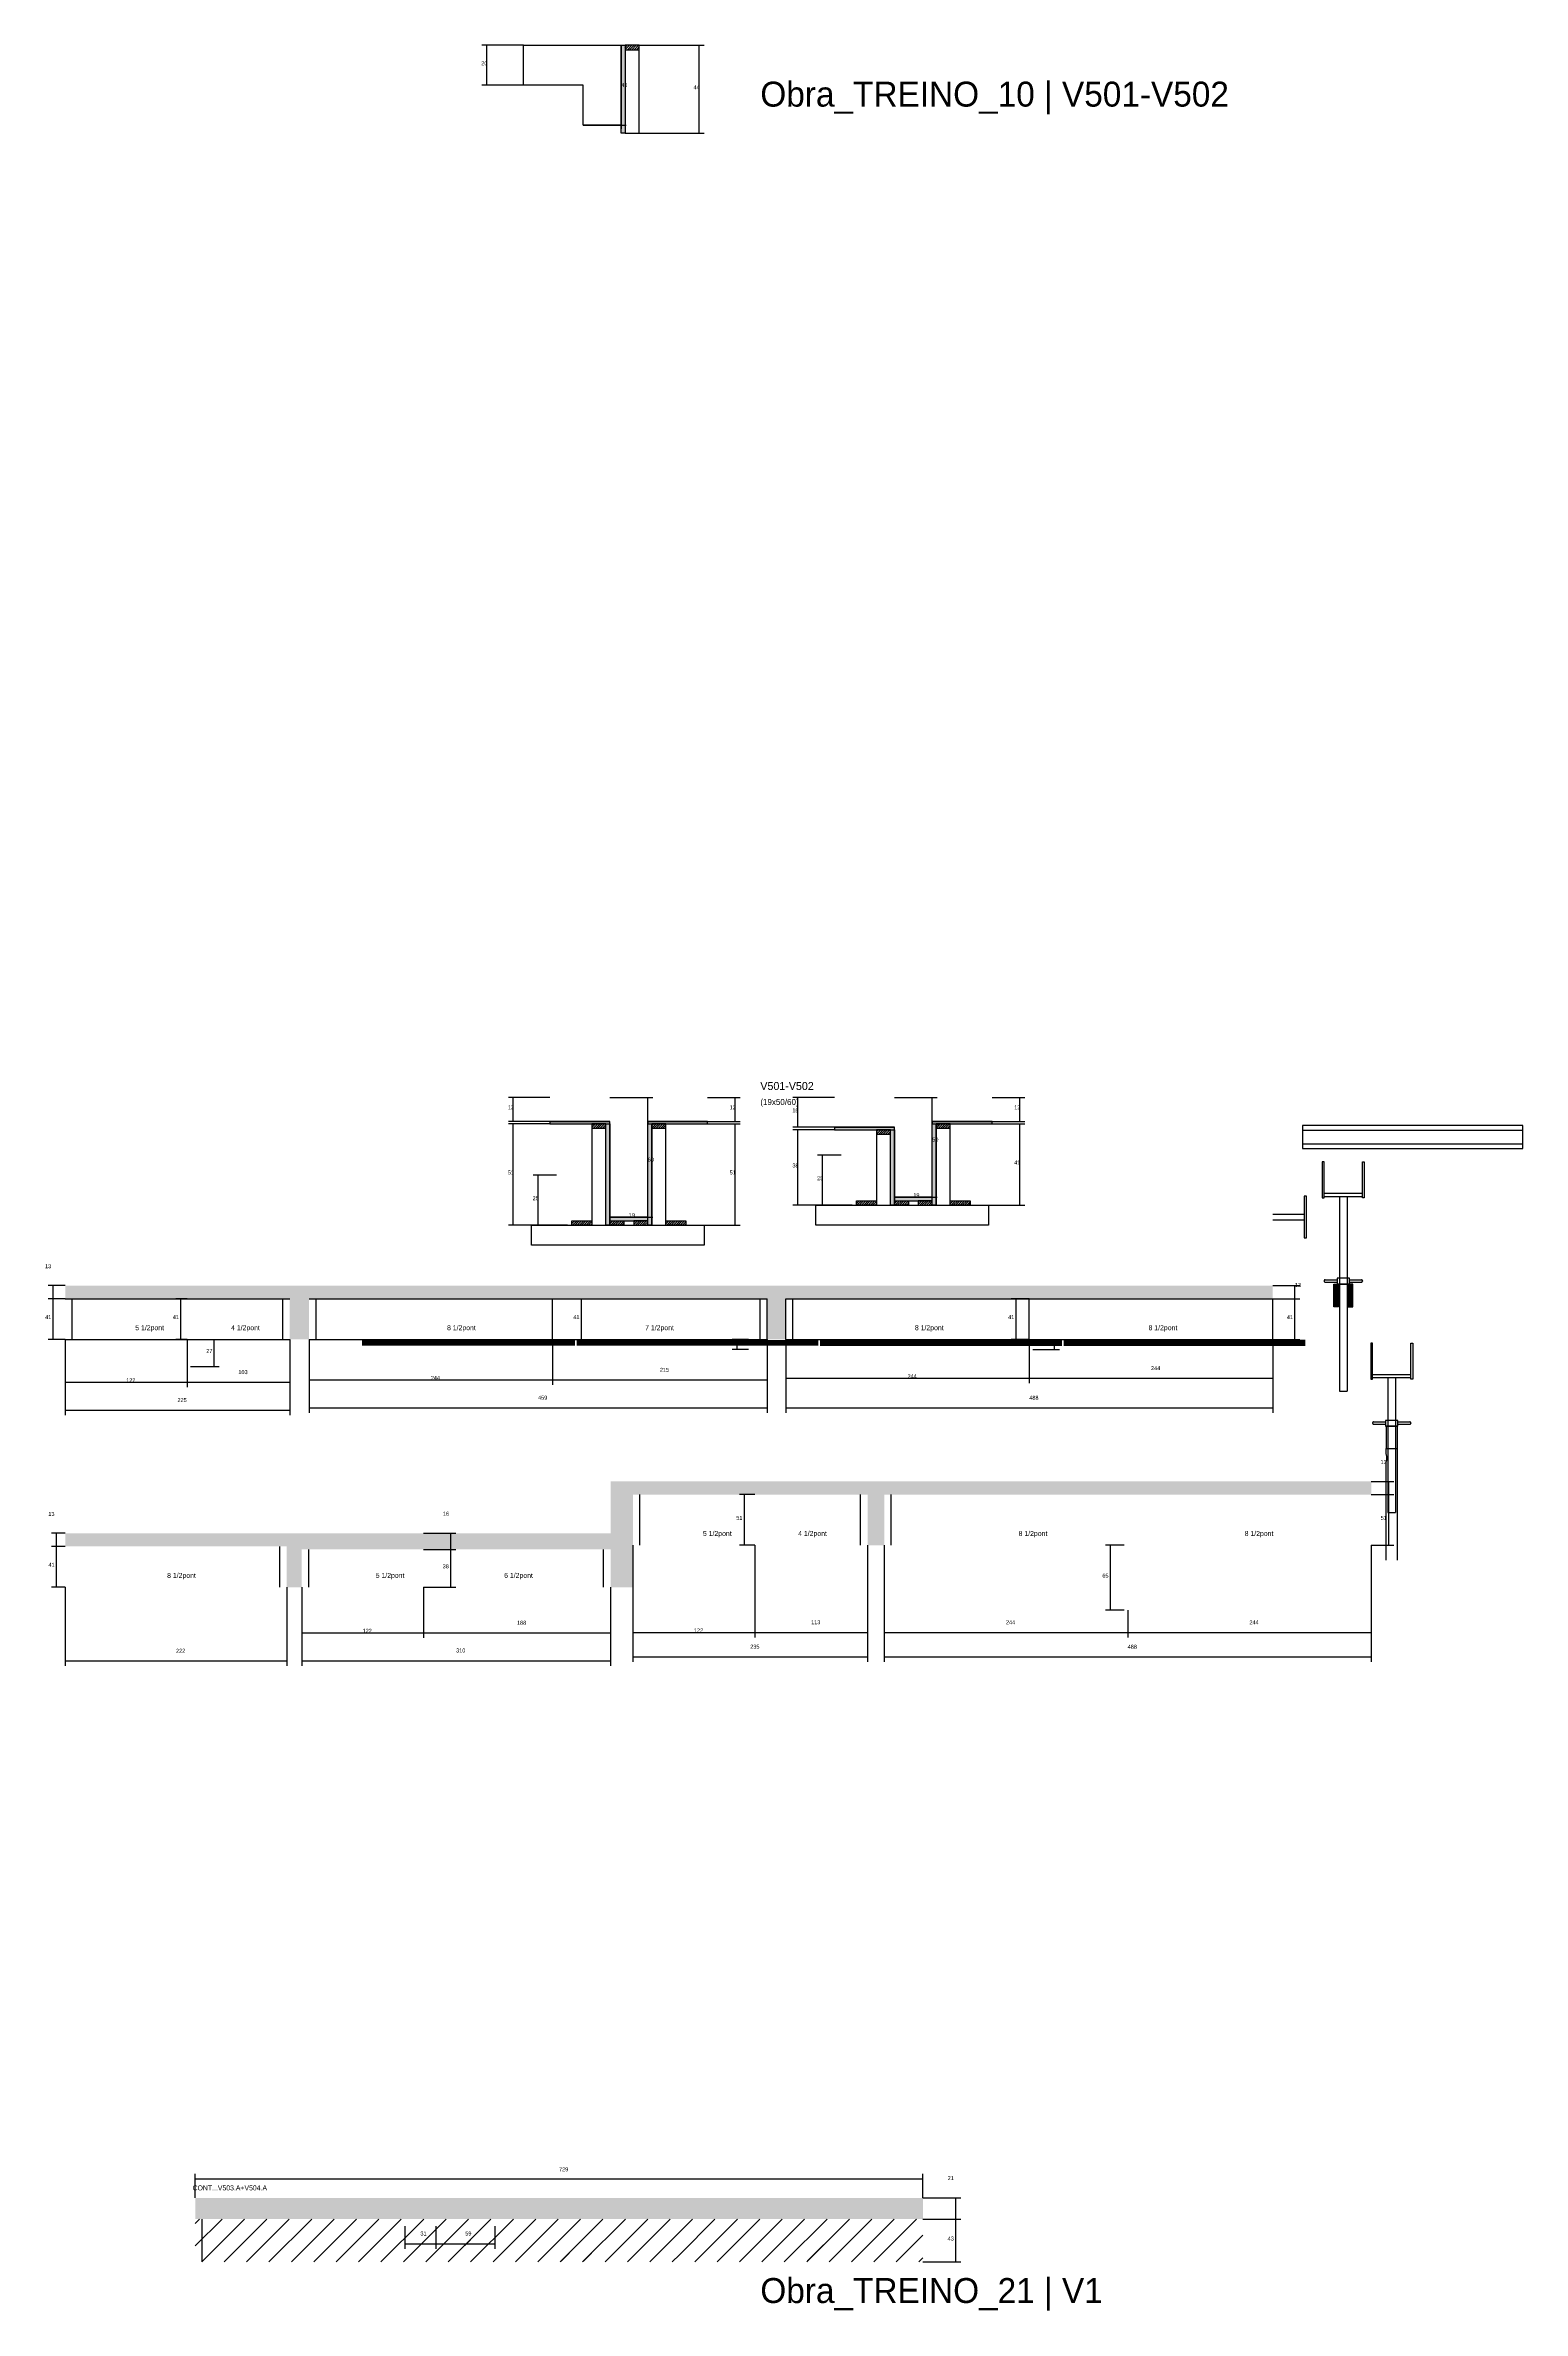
# Model space of a CAD drawing. Header units: metres. Extents: x -2848 to 22762, y -49062 to 1016.
# Drawn here: x 16884 to 18364, y -23218 to -20949 of the extents above; entities that cross this region are included whole.
import ezdxf

# ---------------------------------------------------------------- set-up
doc = ezdxf.new("R2010")
doc.units = ezdxf.units.M
for name, color, linetype in [('BARRA DE ANCORAGEM', 7, 'Continuous'), ('CONCRETO', 251, 'Continuous'), ('COTA', 4, 'Continuous'), ('Cota Seção (2x)', 4, 'Continuous'), ('Escoras', 2, 'Continuous'), ('Forcador', 251, 'Continuous'), ('Hachura', 253, 'Continuous'), ('LABEL_ID', 3, 'Continuous'), ('Madeira', 126, 'Continuous'), ('NOMENCLATURA', 7, 'Continuous'), ('Painéis', 200, 'Continuous'), ('Perfil Metálico', 251, 'Continuous'), ('SARR_2.2x7', 40, 'Continuous'), ('Texto Seção', 7, 'Continuous')]:
    doc.layers.add(name, color=color, linetype=linetype)

msp = doc.modelspace()

# ---------------------------------------------------------------- hatches: boundary and pattern name
at = {"layer": 'COTA'}
h = msp.add_hatch(dxfattribs=at)
h.set_pattern_fill('AR-CONC', scale=0.03)
h.paths.add_polyline_path([(17606.8, -22204.1), (17606.8, -22244.9), (17625.5, -22244.9), (17625.5, -22204.1), (18113.5, -22204.1), (18113.5, -22190.9), (16903.6, -22190.9), (16903.6, -22204.1), (17128.5, -22204.1), (17128.5, -22244.9), (17147.8, -22244.9), (17147.8, -22204.1)])
h = msp.add_hatch(dxfattribs=at)
h.set_pattern_fill('AR-CONC', scale=0.03)
h.paths.add_polyline_path([(17472.4, -22451), (17472.4, -22400.2), (17707.4, -22400.2), (17707.4, -22451), (17724.1, -22451), (17724.1, -22400.2), (18212.1, -22400.2), (18212.1, -22387), (17449.9, -22387), (17449.9, -22439), (16903.6, -22439), (16903.6, -22452.2), (17125.5, -22452.2), (17125.5, -22493), (17140.5, -22493), (17140.5, -22455.2), (17449.9, -22455.2), (17449.9, -22493), (17472.4, -22493)])
h = msp.add_hatch(dxfattribs=at)
h.set_pattern_fill('AR-CONC', scale=0.03)
h.paths.add_polyline_path([(17333.7, -23104.8), (17243.7, -23104.8), (17051.6, -23104.8), (17033.8, -23104.8), (17033.8, -23126), (17051.7, -23126), (17243.8, -23126), (17333.8, -23126), (17762.9, -23126), (17762.9, -23104.8)])
at = {"layer": 'Hachura'}
h = msp.add_hatch(color=8, dxfattribs=at)
h.dxf.hatch_style = 1
h.paths.add_polyline_path([(17460.6, -20948.6), (17464.6, -20948.6), (17464.6, -20948.6), (17464.6, -21036.6), (17464.6, -21036.6), (17460.6, -21036.6), (17460.6, -21036.6), (17460.6, -20948.6)])
h = msp.add_hatch(dxfattribs=at)
h.set_pattern_fill('ANSI31', scale=0.5)
h.paths.add_polyline_path([(17478.6, -20953), (17478.6, -20948.6), (17478.6, -20948.6), (17464.6, -20948.6), (17464.6, -20948.6), (17464.6, -20953), (17464.6, -20953), (17478.6, -20953)])
h = msp.add_hatch(color=8, dxfattribs=at)
h.dxf.hatch_style = 1
h.paths.add_polyline_path([(17449.2, -22028.8), (17449.2, -22026.4), (17449.2, -22026.4), (17389.2, -22026.4), (17389.2, -22026.4), (17389.2, -22028.8), (17389.2, -22028.8), (17449.2, -22028.8)])
h = msp.add_hatch(dxfattribs=at)
h.set_pattern_fill('ANSI31', scale=0.5)
h.paths.add_polyline_path([(17445.2, -22033.2), (17445.2, -22028.8), (17445.2, -22028.8), (17431.2, -22028.8), (17431.2, -22028.8), (17431.2, -22033.2), (17431.2, -22033.2), (17445.2, -22033.2)])
h = msp.add_hatch(color=8, dxfattribs=at)
h.dxf.hatch_style = 1
h.paths.add_polyline_path([(17445.2, -22028.8), (17449.2, -22028.8), (17449.2, -22028.8), (17449.2, -22130.4), (17449.2, -22130.4), (17445.2, -22130.4), (17445.2, -22130.4), (17445.2, -22028.8)])
h = msp.add_hatch(color=8, dxfattribs=at)
h.dxf.hatch_style = 1
h.paths.add_polyline_path([(17547.2, -22028.8), (17547.2, -22026.4), (17547.2, -22026.4), (17487.2, -22026.4), (17487.2, -22026.4), (17487.2, -22028.8), (17487.2, -22028.8), (17547.2, -22028.8)])
h = msp.add_hatch(color=8, dxfattribs=at)
h.dxf.hatch_style = 1
h.paths.add_polyline_path([(17487.2, -22028.8), (17491.2, -22028.8), (17491.2, -22028.8), (17491.2, -22130.4), (17491.2, -22130.4), (17487.2, -22130.4), (17487.2, -22130.4), (17487.2, -22028.8)])
h = msp.add_hatch(dxfattribs=at)
h.set_pattern_fill('ANSI31', scale=0.5)
h.paths.add_polyline_path([(17505.2, -22033.2), (17505.2, -22028.8), (17505.2, -22028.8), (17491.2, -22028.8), (17491.2, -22028.8), (17491.2, -22033.2), (17491.2, -22033.2), (17505.2, -22033.2)])
h = msp.add_hatch(color=8, dxfattribs=at)
h.dxf.hatch_style = 1
h.paths.add_polyline_path([(17734.3, -22034.8), (17734.3, -22032.4), (17734.3, -22032.4), (17674.3, -22032.4), (17674.3, -22032.4), (17674.3, -22034.8), (17674.3, -22034.8), (17734.3, -22034.8)])
h = msp.add_hatch(color=8, dxfattribs=at)
h.dxf.hatch_style = 1
h.paths.add_polyline_path([(17832.3, -22028.8), (17832.3, -22026.4), (17832.3, -22026.4), (17772.3, -22026.4), (17772.3, -22026.4), (17772.3, -22028.8), (17772.3, -22028.8), (17832.3, -22028.8)])
h = msp.add_hatch(color=8, dxfattribs=at)
h.dxf.hatch_style = 1
h.paths.add_polyline_path([(17772.3, -22028.8), (17776.3, -22028.8), (17776.3, -22028.8), (17776.3, -22110.4), (17776.3, -22110.4), (17772.3, -22110.4), (17772.3, -22110.4), (17772.3, -22028.8)])
h = msp.add_hatch(dxfattribs=at)
h.set_pattern_fill('ANSI31', scale=0.5)
h.paths.add_polyline_path([(17790.3, -22033.2), (17790.3, -22028.8), (17790.3, -22028.8), (17776.3, -22028.8), (17776.3, -22028.8), (17776.3, -22033.2), (17776.3, -22033.2), (17790.3, -22033.2)])
h = msp.add_hatch(dxfattribs=at)
h.set_pattern_fill('ANSI31', scale=0.5)
h.paths.add_polyline_path([(17730.3, -22039.2), (17730.3, -22034.8), (17730.3, -22034.8), (17716.3, -22034.8), (17716.3, -22034.8), (17716.3, -22039.2), (17716.3, -22039.2), (17730.3, -22039.2)])
h = msp.add_hatch(color=8, dxfattribs=at)
h.dxf.hatch_style = 1
h.paths.add_polyline_path([(17730.3, -22034.8), (17734.3, -22034.8), (17734.3, -22034.8), (17734.3, -22110.4), (17734.3, -22110.4), (17730.3, -22110.4), (17730.3, -22110.4), (17730.3, -22034.8)])
h = msp.add_hatch(color=8, dxfattribs=at)
h.dxf.hatch_style = 1
h.paths.add_polyline_path([(17487.2, -22126), (17487.2, -22122.4), (17487.2, -22122.4), (17449.2, -22122.4), (17449.2, -22122.4), (17449.2, -22126), (17449.2, -22126), (17487.2, -22126)])
h = msp.add_hatch(dxfattribs=at)
h.set_pattern_fill('ANSI31', scale=0.5)
h.paths.add_polyline_path([(17696.3, -22110.4), (17696.3, -22106), (17696.3, -22106), (17716.3, -22106), (17716.3, -22106), (17716.3, -22110.4), (17716.3, -22110.4), (17696.3, -22110.4)])
h = msp.add_hatch(color=8, dxfattribs=at)
h.dxf.hatch_style = 1
h.paths.add_polyline_path([(17772.3, -22106), (17772.3, -22102.4), (17772.3, -22102.4), (17734.3, -22102.4), (17734.3, -22102.4), (17734.3, -22106), (17734.3, -22106), (17772.3, -22106)])
h = msp.add_hatch(dxfattribs=at)
h.set_pattern_fill('ANSI31', scale=0.5)
h.paths.add_polyline_path([(17734.3, -22110.4), (17734.3, -22106), (17734.3, -22106), (17748.3, -22106), (17748.3, -22106), (17748.3, -22110.4), (17748.3, -22110.4), (17734.3, -22110.4)])
h = msp.add_hatch(dxfattribs=at)
h.set_pattern_fill('ANSI31', scale=0.5)
h.paths.add_polyline_path([(17772.3, -22110.4), (17772.3, -22106), (17772.3, -22106), (17758.3, -22106), (17758.3, -22106), (17758.3, -22110.4), (17758.3, -22110.4), (17772.3, -22110.4)])
h = msp.add_hatch(dxfattribs=at)
h.set_pattern_fill('ANSI31', scale=0.5)
h.paths.add_polyline_path([(17790.3, -22110.4), (17790.3, -22106), (17790.3, -22106), (17810.3, -22106), (17810.3, -22106), (17810.3, -22110.4), (17810.3, -22110.4), (17790.3, -22110.4)])
h = msp.add_hatch(dxfattribs=at)
h.set_pattern_fill('ANSI31', scale=0.5)
h.paths.add_polyline_path([(17411.2, -22130.4), (17411.2, -22126), (17411.2, -22126), (17431.2, -22126), (17431.2, -22126), (17431.2, -22130.4), (17431.2, -22130.4), (17411.2, -22130.4)])
h = msp.add_hatch(dxfattribs=at)
h.set_pattern_fill('ANSI31', scale=0.5)
h.paths.add_polyline_path([(17449.2, -22130.4), (17449.2, -22126), (17449.2, -22126), (17463.2, -22126), (17463.2, -22126), (17463.2, -22130.4), (17463.2, -22130.4), (17449.2, -22130.4)])
h = msp.add_hatch(dxfattribs=at)
h.set_pattern_fill('ANSI31', scale=0.5)
h.paths.add_polyline_path([(17487.2, -22130.4), (17487.2, -22126), (17487.2, -22126), (17473.2, -22126), (17473.2, -22126), (17473.2, -22130.4), (17473.2, -22130.4), (17487.2, -22130.4)])
h = msp.add_hatch(dxfattribs=at)
h.set_pattern_fill('ANSI31', scale=0.5)
h.paths.add_polyline_path([(17505.2, -22130.4), (17505.2, -22126), (17505.2, -22126), (17525.2, -22126), (17525.2, -22126), (17525.2, -22130.4), (17525.2, -22130.4), (17505.2, -22130.4)])
h = msp.add_hatch(dxfattribs=at)
h.set_pattern_fill('ANSI31', scale=5)
h.paths.add_polyline_path([(17051.7, -23126), (17033.8, -23126), (17033.8, -23168.8), (17243.8, -23168.8), (17274.9, -23168.8), (17274.9, -23126), (17243.8, -23126)])
h = msp.add_hatch(dxfattribs=at)
h.set_pattern_fill('ANSI31', scale=5)
h.paths.add_polyline_path([(17518.9, -23126), (17333.8, -23126), (17274.9, -23126), (17274.9, -23168.8), (17333.8, -23168.8), (17518.9, -23168.8)])
h = msp.add_hatch(dxfattribs=at)
h.set_pattern_fill('ANSI31', scale=5)
h.paths.add_polyline_path([(17293.6, -23152.3), (17293.6, -23131.7), (17293.6, -23131.7), (17315.7, -23131.7), (17315.7, -23131.7), (17315.7, -23152.3), (17315.7, -23152.3), (17293.6, -23152.3)])
h = msp.add_hatch(dxfattribs=at)
h.set_pattern_fill('ANSI31', scale=5)
h.paths.add_polyline_path([(17762.9, -23126), (17518.9, -23126), (17518.9, -23168.8), (17762.9, -23168.8)])
h = msp.add_hatch(dxfattribs=at)
h.set_pattern_fill('ANSI31', scale=5)
h.paths.add_polyline_path([(17389.4, -23168), (17389.4, -23151.8), (17389.4, -23151.8), (17456.9, -23151.8), (17456.9, -23151.8), (17456.9, -23168), (17456.9, -23168), (17389.4, -23168)])
h = msp.add_hatch(dxfattribs=at)
h.set_pattern_fill('ANSI31', scale=5)
h.paths.add_polyline_path([(17604.9, -23167.9), (17672.5, -23167.9), (17672.5, -23167.9), (17678, -23151.9), (17678, -23151.9), (17610.4, -23151.9), (17610.4, -23151.9), (17604.9, -23167.9)])
at = {"layer": 'Perfil Metálico'}
h = msp.add_hatch(color=8, dxfattribs=at)
h.dxf.hatch_style = 1
h.paths.add_polyline_path([(18174.7, -22212.2), (18179.2, -22212.2), (18179.2, -22189.4), (18174.7, -22189.4)])
h = msp.add_hatch(color=8, dxfattribs=at)
h.dxf.hatch_style = 1
h.paths.add_polyline_path([(18189.1, -22212.2), (18193.6, -22212.2), (18193.6, -22189.4), (18189.1, -22189.4)])

# ---------------------------------------------------------------- linework, layer by layer
at = {"layer": 'BARRA DE ANCORAGEM'}
for p, q in [((18113.4, -22119.5), (18144.9, -22119.5)), ((18113.4, -22124.9), (18144.9, -22124.9))]:
    msp.add_line(p, q, dxfattribs=at)
msp.add_lwpolyline([(18147.3, -22143), (18147.3, -22101.4), (18144.9, -22101.4), (18144.9, -22143)], close=True, dxfattribs=at)
at = {"layer": 'CONCRETO'}
msp.add_lwpolyline([(17422.6, -20988.6), (17362.6, -20988.6), (17362.6, -20948.6), (17422.6, -20948.6), (17422.6, -20948.6), (17460.6, -20948.6), (17460.6, -21032.2), (17460.6, -21032.2), (17460.6, -21028.6), (17422.6, -21028.6)], close=True, dxfattribs=at)
at = {"layer": 'COTA'}
for p, q in [((17362.6, -20948.6), (17320.9, -20948.6)), ((17325.9, -20988.6), (17325.9, -20948.6)), ((17478.6, -20948.6), (17543.6, -20948.6)), ((17538.6, -21036.6), (17538.6, -20948.6)), ((17362.6, -20988.6), (17320.9, -20988.6)), ((17478.6, -21036.6), (17543.6, -21036.6)), ((17389.2, -22002.4), (17347.5, -22002.4)), ((17352.5, -22026.4), (17352.5, -22002.4)), ((17547.2, -22002.4), (17579.8, -22002.4)), ((17574.8, -22026.4), (17574.8, -22002.4)), ((17674.3, -22002.4), (17632.6, -22002.4)), ((17637.6, -22032.4), (17637.6, -22002.4)), ((17832.3, -22002.4), (17864.9, -22002.4)), ((17859.9, -22026.4), (17859.9, -22002.4)), ((17389.2, -22026.4), (17347.5, -22026.4)), ((17389.2, -22028.8), (17347.5, -22028.8)), ((17352.5, -22130.4), (17352.5, -22028.8)), ((17505.2, -22028.8), (17579.8, -22028.8)), ((17547.2, -22026.4), (17579.8, -22026.4)), ((17574.8, -22130.4), (17574.8, -22028.8)), ((17674.3, -22032.4), (17632.6, -22032.4)), ((17790.3, -22028.8), (17864.9, -22028.8)), ((17832.3, -22026.4), (17864.9, -22026.4)), ((17859.9, -22110.4), (17859.9, -22028.8)), ((17674.3, -22034.8), (17632.6, -22034.8)), ((17637.6, -22110.4), (17637.6, -22034.8)), ((17681, -22060.4), (17657.4, -22060.4)), ((17662.4, -22110.4), (17662.4, -22060.4)), ((17395.9, -22080.4), (17372.3, -22080.4)), ((17377.3, -22130.4), (17377.3, -22080.4)), ((17691.9, -22110.4), (17632.6, -22110.4)), ((17681, -22110.4), (17657.4, -22110.4)), ((17790.3, -22110.4), (17864.9, -22110.4)), ((17406.8, -22130.4), (17347.5, -22130.4)), ((17395.9, -22130.4), (17372.3, -22130.4)), ((17505.2, -22130.4), (17579.8, -22130.4)), ((16903.6, -22190.9), (16886.5, -22190.9)), ((16891.5, -22204.1), (16891.5, -22190.9)), ((18113.5, -22190.9), (18140.7, -22190.9)), ((18135.7, -22204.1), (18135.7, -22190.9)), ((16903.6, -22204.1), (16886.5, -22204.1)), ((16903.6, -22204.1), (16886.5, -22204.1)), ((16891.5, -22244.9), (16891.5, -22204.1)), ((17025.6, -22204.1), (17014.4, -22204.1)), ((17019.4, -22244.9), (17019.4, -22204.1)), ((17391.8, -22204.1), (17425.7, -22204.1)), ((17420.7, -22244.9), (17420.7, -22204.1)), ((17869.5, -22204.1), (17851.5, -22204.1)), ((17856.5, -22244.9), (17856.5, -22204.1)), ((18113.5, -22204.1), (18140.7, -22204.1)), ((18113.5, -22204.1), (18140.7, -22204.1)), ((18135.7, -22244.9), (18135.7, -22204.1)), ((16903.6, -22244.9), (16886.5, -22244.9)), ((16903.6, -22244.9), (16903.6, -22292.8)), ((16903.6, -22244.9), (16903.6, -22320.7)), ((17025.6, -22244.9), (17014.4, -22244.9)), ((17025.6, -22244.9), (17025.6, -22292.8)), ((17025.6, -22244.9), (17025.6, -22292.8)), ((17029.1, -22244.9), (17057.9, -22244.9)), ((17052.9, -22271.9), (17052.9, -22244.9)), ((17128.5, -22244.9), (17128.5, -22292.8)), ((17128.5, -22244.9), (17128.5, -22320.7)), ((17147.8, -22244.9), (17147.8, -22290.4)), ((17147.8, -22244.9), (17147.8, -22318.3)), ((17391.8, -22244.9), (17391.8, -22290.4)), ((17391.8, -22244.9), (17391.8, -22290.4)), ((17391.8, -22244.9), (17425.7, -22244.9)), ((17588.3, -22244.9), (17571.9, -22244.9)), ((17588.3, -22254.9), (17571.9, -22254.9)), ((17576.9, -22254.9), (17576.9, -22244.9)), ((17606.8, -22244.9), (17606.8, -22290.4)), ((17606.8, -22244.9), (17606.8, -22318.3)), ((17625.5, -22244.9), (17625.5, -22288.7)), ((17625.5, -22244.9), (17625.5, -22318.3)), ((17869.5, -22244.9), (17851.5, -22244.9)), ((17869.5, -22244.9), (17869.5, -22288.7)), ((17869.5, -22244.9), (17869.5, -22288.7)), ((17873.1, -22244.9), (17899.7, -22244.9)), ((17873.1, -22254.9), (17899.7, -22254.9)), ((17894.7, -22254.9), (17894.7, -22244.9)), ((18113.5, -22244.9), (18113.5, -22288.7)), ((18113.5, -22244.9), (18113.5, -22318.3)), ((18113.5, -22244.9), (18140.7, -22244.9)), ((17029.1, -22271.9), (17057.9, -22271.9)), ((16903.6, -22287.8), (17025.6, -22287.8)), ((17025.6, -22287.8), (17128.5, -22287.8)), ((17147.8, -22285.4), (17391.8, -22285.4)), ((17391.8, -22285.4), (17606.8, -22285.4)), ((17625.5, -22283.7), (17869.5, -22283.7)), ((17869.5, -22283.7), (18113.5, -22283.7)), ((16903.6, -22315.7), (17128.5, -22315.7)), ((17147.8, -22313.3), (17606.8, -22313.3)), ((17625.5, -22313.3), (18113.5, -22313.3)), ((18212.1, -22387), (18234.7, -22387)), ((18229.7, -22400.2), (18229.7, -22387)), ((17594.4, -22400.2), (17579.1, -22400.2)), ((17584.1, -22451), (17584.1, -22400.2)), ((18212.1, -22400.2), (18234.7, -22400.2)), ((18212.1, -22400.2), (18234.7, -22400.2)), ((18229.7, -22451), (18229.7, -22400.2)), ((16903.6, -22439), (16889.8, -22439)), ((16894.8, -22452.2), (16894.8, -22439)), ((17262.5, -22439), (17295, -22439)), ((17290, -22455.2), (17290, -22439)), ((16903.6, -22452.2), (16889.8, -22452.2)), ((16903.6, -22452.2), (16889.8, -22452.2)), ((16894.8, -22493), (16894.8, -22452.2)), ((17262.5, -22455.2), (17295, -22455.2)), ((17262.5, -22455.2), (17295, -22455.2)), ((17290, -22493), (17290, -22455.2)), ((17472.4, -22451), (17472.4, -22543.3)), ((17472.4, -22451), (17472.4, -22567.8)), ((17594.4, -22451), (17579.1, -22451)), ((17594.4, -22451), (17594.4, -22543.3)), ((17594.4, -22451), (17594.4, -22543.3)), ((17707.4, -22451), (17707.4, -22543.3)), ((17707.4, -22451), (17707.4, -22567.8)), ((17724.1, -22451), (17724.1, -22543.3)), ((17724.1, -22451), (17724.1, -22567.8)), ((17964.6, -22451), (17945.8, -22451)), ((17950.8, -22516), (17950.8, -22451)), ((18212.1, -22451), (18212.1, -22567.8)), ((18212.1, -22451), (18234.7, -22451)), ((16903.6, -22493), (16889.8, -22493)), ((16903.6, -22493), (16903.6, -22571.7)), ((17125.5, -22493), (17125.5, -22571.7)), ((17140.5, -22493), (17140.5, -22543.7)), ((17140.5, -22493), (17140.5, -22571.7)), ((17262.5, -22493), (17262.5, -22543.7)), ((17262.5, -22493), (17262.5, -22543.7)), ((17262.5, -22493), (17295, -22493)), ((17449.9, -22493), (17449.9, -22543.7)), ((17449.9, -22493), (17449.9, -22571.7)), ((17964.6, -22516), (17945.8, -22516)), ((17968.1, -22516), (17968.1, -22543.3)), ((17968.1, -22516), (17968.1, -22543.3)), ((18212.1, -22516), (18212.1, -22543.3)), ((17140.5, -22538.7), (17262.5, -22538.7)), ((17262.5, -22538.7), (17449.9, -22538.7)), ((17472.4, -22538.3), (17594.4, -22538.3)), ((17594.4, -22538.3), (17707.4, -22538.3)), ((17724.1, -22538.3), (17968.1, -22538.3)), ((17968.1, -22538.3), (18212.1, -22538.3)), ((16903.6, -22566.7), (17125.5, -22566.7)), ((17140.5, -22566.7), (17449.9, -22566.7)), ((17472.4, -22562.8), (17707.4, -22562.8)), ((17724.1, -22562.8), (18212.1, -22562.8)), ((17033.8, -23104.8), (17033.8, -23080.7)), ((17033.8, -23085.7), (17762.9, -23085.7)), ((17762.9, -23104.8), (17762.9, -23080.7)), ((17762.9, -23104.8), (17800.8, -23104.8)), ((17795.8, -23126), (17795.8, -23104.8)), ((17243.8, -23133), (17243.8, -23155.6)), ((17274.9, -23133), (17274.9, -23155.6)), ((17274.9, -23133), (17274.9, -23155.6)), ((17333.8, -23133), (17333.8, -23155.6)), ((17762.9, -23126), (17800.8, -23126)), ((17762.9, -23126), (17800.8, -23126)), ((17795.8, -23168.8), (17795.8, -23126)), ((17243.8, -23150.6), (17274.9, -23150.6)), ((17274.9, -23150.6), (17333.8, -23150.6)), ((17762.9, -23168.8), (17800.8, -23168.8))]:
    msp.add_line(p, q, dxfattribs=at)
at = {"layer": 'Cota Seção (2x)'}
for p, q in [((17422.6, -20948.6), (17465.6, -20948.6)), ((17460.6, -21028.6), (17460.6, -20948.6)), ((17422.6, -21028.6), (17465.6, -21028.6)), ((17449.2, -22002.4), (17492.2, -22002.4)), ((17487.2, -22122.4), (17487.2, -22002.4)), ((17734.3, -22002.4), (17777.3, -22002.4)), ((17772.3, -22102.4), (17772.3, -22002.4)), ((17734.3, -22110.4), (17734.3, -22097.4)), ((17772.3, -22110.4), (17772.3, -22097.4)), ((17449.2, -22130.4), (17449.2, -22117.4)), ((17449.2, -22122.4), (17492.2, -22122.4)), ((17449.2, -22122.4), (17487.2, -22122.4)), ((17487.2, -22130.4), (17487.2, -22117.4)), ((17734.3, -22102.4), (17777.3, -22102.4)), ((17734.3, -22102.4), (17772.3, -22102.4))]:
    msp.add_line(p, q, dxfattribs=at)
at = {"layer": 'Escoras'}
for p, q in [((18189.8, -22189.4), (18178.5, -22189.4)), ((18238.2, -22331.7), (18227, -22331.7)), ((18227, -22331.7), (18227, -22354.2)), ((18238.2, -22331.7), (18238.2, -22465.8)), ((18227, -22354.2), (18238.2, -22354.2)), ((18227, -22359.9), (18227, -22354.2)), ((18227.3, -22360.5), (18227, -22359.9)), ((18227, -22367.5), (18227.3, -22366.9)), ((18227, -22465.8), (18227, -22367.5)), ((18227.5, -22361.1), (18227.3, -22360.5)), ((18227.3, -22366.9), (18227.5, -22366.3)), ((18227.7, -22361.7), (18227.5, -22361.1)), ((18227.5, -22366.3), (18227.7, -22365.7)), ((18227.8, -22362.4), (18227.7, -22361.7)), ((18227.7, -22365.7), (18227.8, -22365)), ((18227.9, -22363), (18227.8, -22362.4)), ((18227.8, -22365), (18227.9, -22364.4)), ((18227.9, -22363.7), (18227.9, -22363)), ((18227.9, -22364.4), (18227.9, -22363.7))]:
    msp.add_line(p, q, dxfattribs=at)
at = {"layer": 'Forcador'}
for p, q in [((18165, -22098.5), (18203.3, -22098.5)), ((18165, -22101.6), (18203.3, -22101.6)), ((18180.2, -22101.6), (18180.2, -22212.2)), ((18188.1, -22101.6), (18188.1, -22212.2)), ((18165.1, -22185.9), (18165, -22186)), ((18165, -22186), (18165, -22186.5)), ((18165, -22186.5), (18165.1, -22186.6)), ((18165.2, -22185.5), (18165.1, -22185.6)), ((18165.1, -22185.6), (18165.1, -22185.8)), ((18165.1, -22185.8), (18165.1, -22185.9)), ((18165.1, -22186.6), (18165.1, -22186.7)), ((18165.1, -22186.7), (18165.1, -22186.9)), ((18165.1, -22186.9), (18165.2, -22187)), ((18165.3, -22185.4), (18165.2, -22185.5)), ((18165.2, -22187), (18165.3, -22187.1)), ((18165.4, -22185.2), (18165.3, -22185.3)), ((18165.3, -22185.3), (18165.3, -22185.4)), ((18165.3, -22187.1), (18165.3, -22187.2)), ((18165.3, -22187.2), (18165.4, -22187.3)), ((18165.5, -22185.1), (18165.4, -22185.2)), ((18165.4, -22187.3), (18165.5, -22187.3)), ((18165.7, -22185.1), (18165.5, -22185.1)), ((18165.5, -22187.3), (18165.7, -22187.4)), ((18165.8, -22185), (18165.7, -22185.1)), ((18165.7, -22187.4), (18165.8, -22187.4)), ((18165.9, -22185), (18165.8, -22185)), ((18165.8, -22187.4), (18165.9, -22187.5)), ((18166.1, -22185), (18165.9, -22185)), ((18165.9, -22187.5), (18166.1, -22187.5)), ((18166.1, -22185), (18177.9, -22185)), ((18166.1, -22187.5), (18177.9, -22187.5)), ((18190.5, -22185), (18202.3, -22185)), ((18190.5, -22187.5), (18202.3, -22187.5)), ((18202.4, -22185), (18202.3, -22185)), ((18202.3, -22187.5), (18202.4, -22187.5)), ((18202.5, -22185), (18202.4, -22185)), ((18202.4, -22187.5), (18202.5, -22187.4)), ((18202.7, -22185.1), (18202.5, -22185)), ((18202.5, -22187.4), (18202.7, -22187.4)), ((18202.8, -22185.1), (18202.7, -22185.1)), ((18202.7, -22187.4), (18202.8, -22187.3)), ((18202.9, -22185.2), (18202.8, -22185.1)), ((18202.8, -22187.3), (18202.9, -22187.3)), ((18203, -22185.3), (18202.9, -22185.2)), ((18202.9, -22187.3), (18203, -22187.2)), ((18203.1, -22185.4), (18203, -22185.3)), ((18203, -22187.2), (18203.1, -22187.1)), ((18203.2, -22185.5), (18203.1, -22185.4)), ((18203.1, -22187.1), (18203.2, -22187)), ((18203.2, -22185.6), (18203.2, -22185.5)), ((18203.3, -22185.8), (18203.2, -22185.6)), ((18203.2, -22186.9), (18203.3, -22186.7)), ((18203.2, -22187), (18203.2, -22186.9)), ((18203.3, -22185.9), (18203.3, -22185.8)), ((18203.3, -22186), (18203.3, -22185.9)), ((18203.3, -22186), (18203.3, -22186.5)), ((18203.3, -22186.6), (18203.3, -22186.5)), ((18203.3, -22186.7), (18203.3, -22186.6)), ((18180.2, -22212.2), (18180.2, -22235)), ((18188.1, -22212.2), (18188.1, -22235)), ((18180.2, -22235), (18180.2, -22296.6)), ((18188.1, -22235), (18188.1, -22296.6)), ((18213.5, -22280), (18251.7, -22280)), ((18180.2, -22296.6), (18188.1, -22296.6)), ((18213.5, -22283.1), (18251.7, -22283.1)), ((18228.7, -22283.1), (18228.7, -22418.1)), ((18236.6, -22283.1), (18236.6, -22418.1)), ((18213.7, -22327.8), (18213.6, -22327.9)), ((18213.6, -22327.9), (18213.6, -22328)), ((18213.8, -22327.7), (18213.7, -22327.8)), ((18213.9, -22327.6), (18213.8, -22327.7)), ((18214, -22327.5), (18213.9, -22327.6)), ((18214.1, -22327.4), (18214, -22327.5)), ((18214.2, -22327.4), (18214.1, -22327.4)), ((18214.4, -22327.4), (18214.2, -22327.4)), ((18214.5, -22327.4), (18214.4, -22327.4)), ((18214.5, -22327.4), (18226.3, -22327.4)), ((18238.9, -22327.4), (18250.7, -22327.4)), ((18250.9, -22327.4), (18250.7, -22327.4)), ((18251, -22327.4), (18250.9, -22327.4)), ((18251.1, -22327.4), (18251, -22327.4)), ((18251.2, -22327.5), (18251.1, -22327.4)), ((18251.3, -22327.6), (18251.2, -22327.5)), ((18251.4, -22327.7), (18251.3, -22327.6)), ((18251.5, -22327.8), (18251.4, -22327.7)), ((18251.6, -22327.9), (18251.5, -22327.8)), ((18251.7, -22328), (18251.6, -22327.9)), ((18213.6, -22328), (18213.5, -22328.1)), ((18213.5, -22328.1), (18213.5, -22328.2)), ((18213.5, -22328.2), (18213.5, -22328.4)), ((18213.5, -22328.4), (18213.5, -22328.8)), ((18213.5, -22328.8), (18213.5, -22329)), ((18213.5, -22329), (18213.5, -22329.1)), ((18213.5, -22329.1), (18213.6, -22329.2)), ((18213.6, -22329.2), (18213.6, -22329.3)), ((18213.6, -22329.3), (18213.7, -22329.4)), ((18213.7, -22329.4), (18213.8, -22329.5)), ((18213.8, -22329.5), (18213.9, -22329.6)), ((18213.9, -22329.6), (18214, -22329.7)), ((18214, -22329.7), (18214.1, -22329.8)), ((18214.1, -22329.8), (18214.2, -22329.8)), ((18214.2, -22329.8), (18214.4, -22329.8)), ((18214.4, -22329.8), (18214.5, -22329.8)), ((18214.5, -22329.8), (18226.3, -22329.8)), ((18238.9, -22329.8), (18250.7, -22329.8)), ((18250.7, -22329.8), (18250.9, -22329.8)), ((18250.9, -22329.8), (18251, -22329.8)), ((18251, -22329.8), (18251.1, -22329.8)), ((18251.1, -22329.8), (18251.2, -22329.7)), ((18251.2, -22329.7), (18251.3, -22329.6)), ((18251.3, -22329.6), (18251.4, -22329.5)), ((18251.4, -22329.5), (18251.5, -22329.4)), ((18251.5, -22329.4), (18251.6, -22329.3)), ((18251.6, -22329.3), (18251.7, -22329.2)), ((18251.7, -22328.1), (18251.7, -22328)), ((18251.7, -22328.2), (18251.7, -22328.1)), ((18251.7, -22328.4), (18251.7, -22328.2)), ((18251.7, -22328.4), (18251.7, -22328.8)), ((18251.7, -22329), (18251.7, -22328.8)), ((18251.7, -22329.1), (18251.7, -22329)), ((18251.7, -22329.2), (18251.7, -22329.1)), ((18228.7, -22418.1), (18236.6, -22418.1))]:
    msp.add_line(p, q, dxfattribs=at)
for points in [[(18163.1, -22067), (18163.1, -22103), (18165, -22103), (18165, -22067)], [(18205.2, -22067), (18205.2, -22103), (18203.3, -22103), (18203.3, -22067)], [(18177.9, -22183.5), (18177.9, -22189.4), (18190.5, -22189.4), (18190.5, -22183.5)], [(18211.6, -22248.5), (18211.6, -22284.5), (18213.5, -22284.5), (18213.5, -22248.5)], [(18253.7, -22248.5), (18253.7, -22284.5), (18251.7, -22284.5), (18251.7, -22248.5)], [(18226.3, -22325.9), (18226.3, -22331.7), (18238.9, -22331.7), (18238.9, -22325.9)]]:
    msp.add_lwpolyline(points, close=True, dxfattribs=at)
at = {"layer": 'Madeira'}
for points in [[(17478.6, -20953), (17478.6, -20948.6), (17464.6, -20948.6), (17464.6, -20953)], [(17478.6, -20948.6), (17464.6, -20948.6), (17464.6, -21036.6), (17478.6, -21036.6)], [(17445.2, -22033.2), (17445.2, -22028.8), (17431.2, -22028.8), (17431.2, -22033.2)], [(17445.2, -22028.8), (17431.2, -22028.8), (17431.2, -22130.4), (17445.2, -22130.4)], [(17505.2, -22033.2), (17505.2, -22028.8), (17491.2, -22028.8), (17491.2, -22033.2)], [(17505.2, -22028.8), (17491.2, -22028.8), (17491.2, -22130.4), (17505.2, -22130.4)], [(17790.3, -22033.2), (17790.3, -22028.8), (17776.3, -22028.8), (17776.3, -22033.2)], [(17790.3, -22028.8), (17776.3, -22028.8), (17776.3, -22110.4), (17790.3, -22110.4)], [(17730.3, -22039.2), (17730.3, -22034.8), (17716.3, -22034.8), (17716.3, -22039.2)], [(17730.3, -22034.8), (17716.3, -22034.8), (17716.3, -22110.4), (17730.3, -22110.4)], [(17828.7, -22130.4), (17655.7, -22130.4), (17655.7, -22110.4), (17828.7, -22110.4)], [(17696.3, -22110.4), (17696.3, -22106), (17716.3, -22106), (17716.3, -22110.4)], [(17734.3, -22110.4), (17734.3, -22106), (17748.3, -22106), (17748.3, -22110.4)], [(17772.3, -22110.4), (17772.3, -22106), (17758.3, -22106), (17758.3, -22110.4)], [(17790.3, -22110.4), (17790.3, -22106), (17810.3, -22106), (17810.3, -22110.4)], [(17543.6, -22150.4), (17370.6, -22150.4), (17370.6, -22130.4), (17543.6, -22130.4)], [(17411.2, -22130.4), (17411.2, -22126), (17431.2, -22126), (17431.2, -22130.4)], [(17449.2, -22130.4), (17449.2, -22126), (17463.2, -22126), (17463.2, -22130.4)], [(17487.2, -22130.4), (17487.2, -22126), (17473.2, -22126), (17473.2, -22130.4)], [(17505.2, -22130.4), (17505.2, -22126), (17525.2, -22126), (17525.2, -22130.4)]]:
    msp.add_lwpolyline(points, close=True, dxfattribs=at)
at = {"layer": 'Painéis'}
for p, q in [((17389.2, -22026.4), (17449.2, -22026.4)), ((17449.2, -22130.4), (17449.2, -22028.8)), ((17487.2, -22026.4), (17547.2, -22026.4)), ((17491.2, -22130.4), (17491.2, -22028.8)), ((17674.3, -22032.4), (17734.3, -22032.4)), ((17772.3, -22026.4), (17832.3, -22026.4)), ((17776.3, -22110.4), (17776.3, -22028.8)), ((17734.3, -22110.4), (17734.3, -22034.8)), ((17449.2, -22122.4), (17487.2, -22122.4)), ((17449.2, -22126), (17449.2, -22122.4)), ((17487.2, -22126), (17487.2, -22122.4)), ((17734.3, -22102.4), (17772.3, -22102.4)), ((17734.3, -22106), (17734.3, -22102.4)), ((17772.3, -22106), (17772.3, -22102.4)), ((16903.6, -22204.1), (17128.5, -22204.1)), ((17147.8, -22204.1), (17606.8, -22204.1)), ((17391.8, -22244.9), (17391.8, -22204.1)), ((17606.8, -22244.9), (17606.8, -22204.1)), ((17625.5, -22204.1), (18113.5, -22204.1)), ((17625.5, -22244.9), (17625.5, -22204.1)), ((17869.5, -22244.9), (17869.5, -22204.1)), ((18113.5, -22244.9), (18113.5, -22204.1)), ((16903.6, -22244.9), (17128.5, -22244.9)), ((17147.8, -22244.9), (17606.8, -22244.9)), ((17625.5, -22244.9), (18113.5, -22244.9))]:
    msp.add_line(p, q, dxfattribs=at)
for points in [[(17460.6, -20948.6), (17464.6, -20948.6), (17464.6, -21036.6), (17460.6, -21036.6)], [(17449.2, -22028.8), (17449.2, -22026.4), (17389.2, -22026.4), (17389.2, -22028.8)], [(17445.2, -22028.8), (17449.2, -22028.8), (17449.2, -22130.4), (17445.2, -22130.4)], [(17547.2, -22028.8), (17547.2, -22026.4), (17487.2, -22026.4), (17487.2, -22028.8)], [(17487.2, -22028.8), (17491.2, -22028.8), (17491.2, -22130.4), (17487.2, -22130.4)], [(17734.3, -22034.8), (17734.3, -22032.4), (17674.3, -22032.4), (17674.3, -22034.8)], [(17832.3, -22028.8), (17832.3, -22026.4), (17772.3, -22026.4), (17772.3, -22028.8)], [(17772.3, -22028.8), (17776.3, -22028.8), (17776.3, -22110.4), (17772.3, -22110.4)], [(17730.3, -22034.8), (17734.3, -22034.8), (17734.3, -22110.4), (17730.3, -22110.4)], [(17487.2, -22126), (17487.2, -22122.4), (17449.2, -22122.4), (17449.2, -22126)], [(17772.3, -22106), (17772.3, -22102.4), (17734.3, -22102.4), (17734.3, -22106)]]:
    msp.add_lwpolyline(points, close=True, dxfattribs=at)
at = {"layer": 'Perfil Metálico'}
for p, q in [((18143.4, -22035.2), (18363.9, -22035.2)), ((18143.4, -22049), (18363.9, -22049))]:
    msp.add_line(p, q, dxfattribs=at)
for points in [[(18143.4, -22053.5), (18363.9, -22053.5), (18363.9, -22030.7), (18143.4, -22030.7)], [(18179.2, -22212.2), (18174.7, -22212.2), (18174.7, -22189.4), (18179.2, -22189.4)], [(18189.1, -22212.2), (18193.6, -22212.2), (18193.6, -22189.4), (18189.1, -22189.4)]]:
    msp.add_lwpolyline(points, close=True, dxfattribs=at)
at = {"layer": 'SARR_2.2x7'}
for p, q in [((16910.6, -22244.9), (16910.6, -22204.1)), ((17121.5, -22244.9), (17121.5, -22204.1)), ((17154.8, -22244.9), (17154.8, -22204.1)), ((17599.8, -22244.9), (17599.8, -22204.1)), ((17632.5, -22244.9), (17632.5, -22204.1)), ((17201, -22246), (17414, -22246)), ((17201, -22247.1), (17414, -22247.1)), ((17201, -22248.2), (17414, -22248.2)), ((17201, -22249.2), (17414, -22249.2)), ((17201, -22250.3), (17414, -22250.3)), ((17416, -22246), (17658, -22246)), ((17416, -22247.1), (17658, -22247.1)), ((17416, -22248.2), (17658, -22248.2)), ((17416, -22249.2), (17658, -22249.2)), ((17416, -22250.3), (17658, -22250.3)), ((17660, -22245.6), (17902, -22245.6)), ((17660, -22246.3), (17902, -22246.3)), ((17660, -22247.1), (17902, -22247.1)), ((17660, -22247.8), (17902, -22247.8)), ((17660, -22248.5), (17902, -22248.5)), ((17660, -22249.2), (17902, -22249.2)), ((17660, -22250), (17902, -22250)), ((17660, -22250.7), (17902, -22250.7)), ((17904, -22245.6), (18146, -22245.6)), ((17904, -22246.3), (18146, -22246.3)), ((17904, -22247.1), (18146, -22247.1)), ((17904, -22247.8), (18146, -22247.8)), ((17904, -22248.5), (18146, -22248.5)), ((17904, -22249.2), (18146, -22249.2)), ((17904, -22250), (18146, -22250)), ((17904, -22250.7), (18146, -22250.7)), ((17479.4, -22451), (17479.4, -22400.2)), ((17700.4, -22451), (17700.4, -22400.2)), ((17731.1, -22451), (17731.1, -22400.2)), ((17118.5, -22493), (17118.5, -22452.2)), ((17147.5, -22493), (17147.5, -22455.2)), ((17442.9, -22493), (17442.9, -22455.2)), ((17040.8, -23168.8), (17040.8, -23126))]:
    msp.add_line(p, q, dxfattribs=at)

# ---------------------------------------------------------------- texts
at = {"layer": 'COTA'}
for s, p in [('20', (17320.4, -20968.6)), ('44', (17533.1, -20992.6)), ('12', (17347, -22014.4)), ('12', (17569.3, -22014.4)), ('15', (17632.1, -22017.4)), ('12', (17854.4, -22014.4)), ('51', (17347, -22079.6)), ('51', (17569.3, -22079.6)), ('38', (17632.1, -22072.6)), ('41', (17854.4, -22069.6)), ('25', (17656.9, -22085.4)), ('25', (17371.8, -22105.4)), ('13', (16883.3, -22173.5)), ('13', (18135.7, -22192.4)), ('41', (16883.4, -22224.5)), ('41', (17011.3, -22224.5)), ('41', (17412.6, -22224.5)), ('41', (17848.3, -22224.5)), ('41', (18127.6, -22224.5)), ('27', (17044.9, -22258.4)), ('10', (17576.9, -22249.9)), ('10', (17894.7, -22249.9)), ('103', (17077, -22279.6)), ('244', (17269.8, -22285.4)), ('215', (17499.3, -22277.3)), ('244', (17747.5, -22283.7)), ('244', (17991.5, -22275.6)), ('122', (16964.6, -22287.8)), ('225', (17016, -22307.6)), ('459', (17377.3, -22305.2)), ('488', (17869.5, -22305.3)), ('13', (18221.5, -22369.6)), ('13', (16886.6, -22421.6)), ('16', (17281.9, -22421.4)), ('51', (17575.9, -22425.6)), ('51', (18221.6, -22425.6)), ('41', (16886.7, -22472.6)), ('38', (17281.7, -22474.1)), ('65', (17942.7, -22483.5)), ('188', (17356.2, -22530.6)), ('113', (17650.9, -22530.1)), ('244', (17846.1, -22530.2)), ('244', (18090.1, -22530.2)), ('222', (17014.5, -22558.7)), ('122', (17201.5, -22538.7)), ('310', (17295.2, -22558.4)), ('122', (17533.4, -22538.3)), ('235', (17589.9, -22554.6)), ('488', (17968.1, -22554.7)), ('729', (17398.3, -23078.1)), ('21', (17787.7, -23086.9)), ('31', (17259.4, -23142.4)), ('59', (17304.4, -23142.4)), ('43', (17787.7, -23147.4))]:
    msp.add_text(s, height=4, dxfattribs=at).set_placement(p)
at = {"layer": 'Cota Seção (2x)'}
for s, p in [('40', (17460.6, -20990.4)), ('50', (17772.3, -22046.7)), ('60', (17487.2, -22066.7)), ('19', (17753.3, -22102.4)), ('19', (17468.2, -22122.4))]:
    msp.add_text(s, height=4, dxfattribs=at).set_placement(p)
at = {"layer": 'LABEL_ID'}
for s, p in [('Obra_TREINO_10 | V501-V502', (17600, -21010)), ('Obra_TREINO_21 | V1', (17600, -23210))]:
    msp.add_text(s, height=25, dxfattribs=at).set_placement(p)
at = {"layer": 'NOMENCLATURA'}
for s, p in [('5 1/2pont', (16973.7, -22235.6)), ('4 1/2pont', (17069.7, -22235.6)), ('8 1/2pont', (17286.1, -22235.6)), ('7 1/2pont', (17484.6, -22235.6)), ('8 1/2pont', (17754.9, -22235.6)), ('8 1/2pont', (17989, -22235.6)), ('5 1/2pont', (17542.5, -22441.7)), ('4 1/2pont', (17637.9, -22441.7)), ('8 1/2pont', (17858.8, -22441.7)), ('8 1/2pont', (18085.3, -22441.7)), ('8 1/2pont', (17005.6, -22483.7)), ('5 1/2pont', (17214.6, -22483.7)), ('6 1/2pont', (17343.3, -22483.7))]:
    msp.add_text(s, height=5, dxfattribs=at).set_placement(p)
at = {"layer": 'Texto Seção'}
for s, height, p in [('V501-V502', 8, (17600, -21995)), ('(19x50/60)', 6, (17600, -22010)), ('CONT...V503.A+V504.A', 5, (17031.1, -23097.2))]:
    msp.add_text(s, height=height, dxfattribs=at).set_placement(p)

doc.saveas('drawing.dxf')
